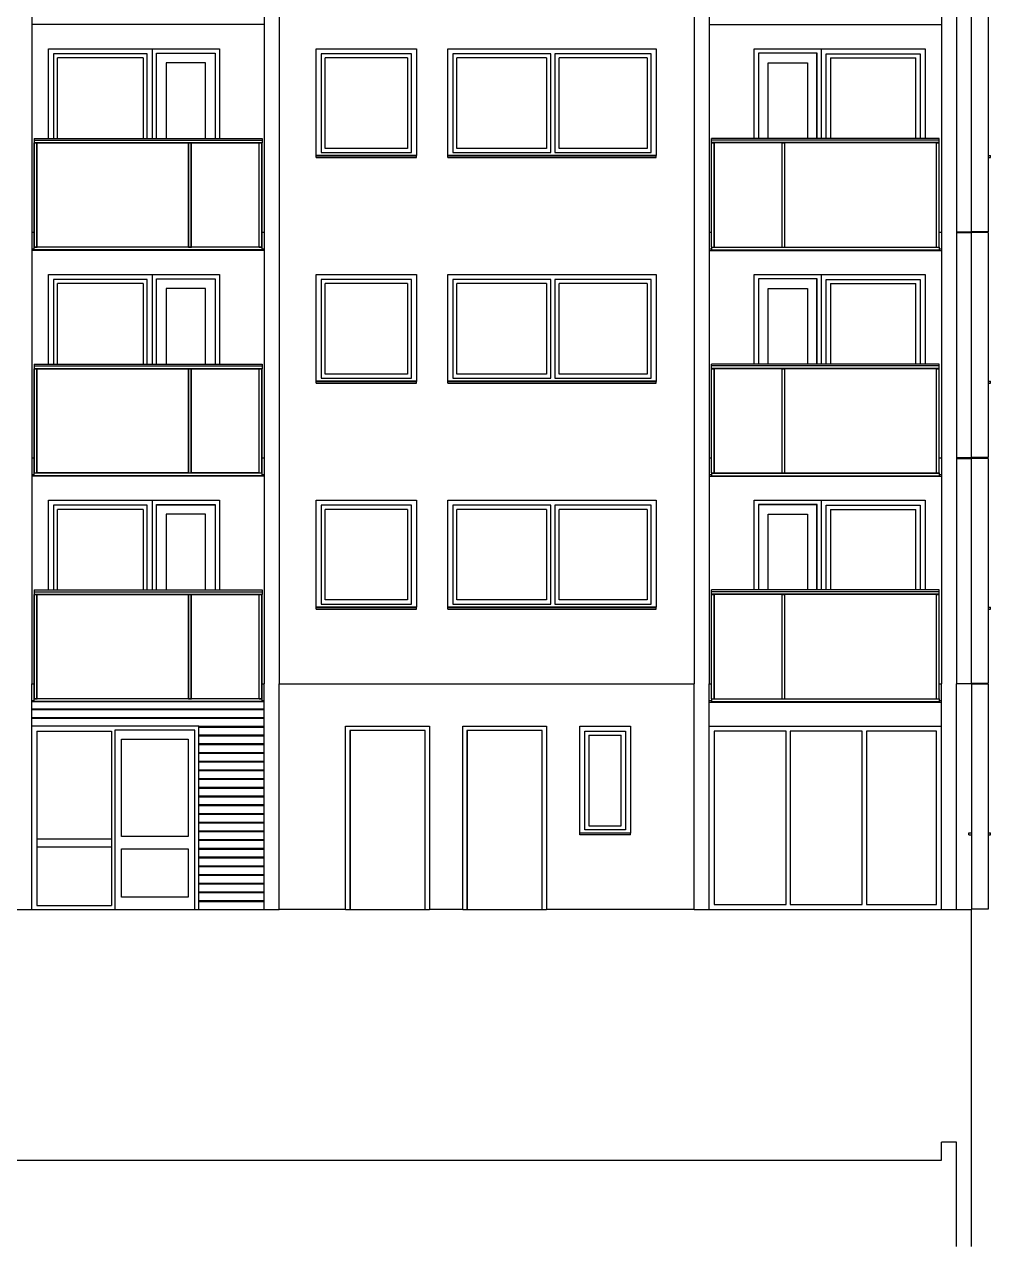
# Model space of a CAD drawing. Header units: millimetres. Extents: x 48 to 4070, y 10 to 629.
# Drawn here: x 1363.3 to 1596.1, y 30.4 to 324.8 of the extents above; entities that cross this region are included whole.
import ezdxf
from ezdxf.xclip import XClip

# ---------------------------------------------------------------- set-up
doc = ezdxf.new("R2010")
doc.units = ezdxf.units.MM
doc.header["$MEASUREMENT"] = 0
doc.header["$XCLIPFRAME"] = 0
for name, color, linetype in [('A--------P-', 7, 'Continuous'), ('A-01SC-----Ytterväggar2', 7, 'Continuous'), ('A1', 1, 'Continuous')]:
    doc.layers.add(name, color=color, linetype=linetype)

# ---------------------------------------------------------------- blocks, each defined once
blk = doc.blocks.new('Drawing_1_1', base_point=(52.75, 55.57))
at = {"layer": 'A-01SC-----Ytterväggar2'}
for p, q in [((1365.07, 329.17), (1365.07, 274.77)), ((1421.07, 329.17), (1421.07, 274.77)), ((1424.67, 329.17), (1424.67, 274.77)), ((1524.67, 329.17), (1524.67, 274.77)), ((1528.27, 329.17), (1528.27, 274.77)), ((1584.27, 329.17), (1584.27, 274.77)), ((1587.87, 329.17), (1587.87, 274.77)), ((1365.07, 274.77), (1365.07, 220.37)), ((1421.07, 274.77), (1421.07, 220.37)), ((1424.67, 274.77), (1424.67, 220.37)), ((1524.67, 274.77), (1524.67, 220.37)), ((1528.27, 274.77), (1528.27, 220.37)), ((1584.27, 274.77), (1584.27, 220.37)), ((1587.87, 274.77), (1587.87, 220.37)), ((1365.07, 220.37), (1365.07, 165.97)), ((1421.07, 220.37), (1421.07, 165.97)), ((1424.67, 220.37), (1424.67, 165.97)), ((1524.67, 220.37), (1524.67, 165.97)), ((1528.27, 220.37), (1528.27, 165.97)), ((1584.27, 220.37), (1584.27, 165.97)), ((1587.87, 220.37), (1587.87, 165.97)), ((1365.07, 111.57), (1365.07, 165.97)), ((1421.07, 111.57), (1421.07, 165.97)), ((1424.67, 111.57), (1424.67, 165.97)), ((1524.67, 111.57), (1524.67, 165.97)), ((1528.27, 111.57), (1528.27, 165.97)), ((1584.27, 111.57), (1584.27, 165.97)), ((1587.87, 111.57), (1587.87, 165.97)), ((1361.47, 111.57), (1365.07, 111.57)), ((1421.07, 111.57), (1424.67, 111.57)), ((1524.67, 111.57), (1528.27, 111.57)), ((1584.27, 111.57), (1587.87, 111.57))]:
    blk.add_line(p, q, dxfattribs=at)
at = {"layer": 'A1'}
for p, q in [((1591.47, 274.87), (1591.47, 329.07)), ((1595.47, 329.07), (1595.47, 274.87)), ((1421.07, 324.77), (1365.07, 324.77)), ((1528.27, 324.77), (1584.27, 324.77)), ((1369.05, 297.37), (1369.05, 318.97)), ((1369.05, 318.97), (1410.25, 318.97)), ((1394.05, 318.97), (1394.05, 317.77)), ((1410.25, 318.97), (1410.25, 297.37)), ((1433.57, 318.97), (1457.77, 318.97)), ((1433.57, 293.22), (1433.57, 318.97)), ((1457.77, 318.97), (1457.77, 293.22)), ((1465.29, 318.97), (1515.49, 318.97)), ((1465.29, 293.22), (1465.29, 318.97)), ((1515.49, 318.97), (1515.49, 293.22)), ((1539.09, 297.37), (1539.09, 318.97)), ((1539.09, 318.97), (1580.29, 318.97)), ((1555.29, 318.97), (1555.29, 317.77)), ((1580.29, 318.97), (1580.29, 297.37)), ((1370.25, 317.77), (1370.25, 297.37)), ((1392.85, 317.77), (1370.25, 317.77)), ((1371.25, 297.37), (1371.25, 316.77)), ((1391.85, 316.77), (1371.25, 316.77)), ((1391.85, 316.77), (1391.85, 297.37)), ((1392.85, 297.37), (1392.85, 317.77)), ((1394.05, 317.77), (1394.05, 297.37)), ((1395.09, 297.37), (1395.09, 317.93)), ((1395.09, 317.93), (1409.21, 317.93)), ((1395.09, 317.77), (1395.11, 317.77)), ((1395.09, 316.77), (1395.11, 316.77)), ((1395.11, 297.37), (1395.11, 317.91)), ((1395.11, 317.91), (1409.19, 317.91)), ((1397.41, 315.61), (1397.41, 297.37)), ((1406.89, 315.61), (1397.41, 315.61)), ((1406.89, 297.37), (1406.89, 315.61)), ((1409.19, 317.91), (1409.19, 297.37)), ((1409.19, 317.77), (1409.21, 317.77)), ((1409.19, 316.77), (1409.21, 316.77)), ((1409.21, 317.93), (1409.21, 297.37)), ((1434.77, 317.77), (1434.77, 293.97)), ((1456.57, 317.77), (1434.77, 317.77)), ((1435.77, 294.97), (1435.77, 316.77)), ((1455.57, 316.77), (1435.77, 316.77)), ((1455.57, 316.77), (1455.57, 294.97)), ((1456.57, 293.97), (1456.57, 317.77)), ((1466.49, 317.77), (1466.49, 293.97)), ((1490.09, 317.77), (1466.49, 317.77)), ((1467.49, 294.97), (1467.49, 316.77)), ((1489.09, 316.77), (1467.49, 316.77)), ((1489.09, 316.77), (1489.09, 294.97)), ((1490.09, 293.97), (1490.09, 317.77)), ((1491.09, 317.77), (1491.09, 293.97)), ((1514.29, 317.77), (1491.09, 317.77)), ((1492.09, 294.97), (1492.09, 316.77)), ((1513.29, 316.77), (1492.09, 316.77)), ((1513.29, 316.77), (1513.29, 294.97)), ((1514.29, 293.97), (1514.29, 317.77)), ((1540.13, 317.93), (1540.13, 297.37)), ((1554.25, 317.93), (1540.13, 317.93)), ((1540.13, 317.77), (1540.15, 317.77)), ((1540.13, 316.77), (1540.15, 316.77)), ((1554.23, 317.91), (1540.15, 317.91)), ((1540.15, 317.91), (1540.15, 297.37)), ((1542.45, 297.37), (1542.45, 315.61)), ((1542.45, 315.61), (1551.93, 315.61)), ((1551.93, 315.61), (1551.93, 297.37)), ((1554.23, 297.37), (1554.23, 317.91)), ((1554.23, 317.77), (1554.25, 317.77)), ((1554.23, 316.77), (1554.25, 316.77)), ((1554.25, 297.37), (1554.25, 317.93)), ((1555.29, 317.77), (1555.29, 297.37)), ((1556.49, 297.37), (1556.49, 317.77)), ((1556.49, 317.77), (1579.09, 317.77)), ((1557.49, 316.77), (1557.49, 297.37)), ((1557.49, 316.77), (1578.09, 316.77)), ((1578.09, 297.37), (1578.09, 316.77)), ((1579.09, 317.77), (1579.09, 297.37)), ((1365.62, 297.37), (1365.62, 297.33)), ((1365.62, 297.37), (1420.52, 297.37)), ((1365.62, 297.33), (1365.62, 297.22)), ((1365.62, 297.22), (1365.62, 297.03)), ((1365.62, 297.03), (1365.62, 296.94)), ((1365.62, 296.94), (1365.62, 296.37)), ((1365.62, 296.94), (1420.52, 296.94)), ((1365.62, 296.37), (1365.62, 296.36)), ((1365.62, 296.37), (1420.52, 296.37)), ((1365.62, 296.36), (1365.62, 296.35)), ((1365.62, 296.35), (1365.62, 296.31)), ((1365.62, 296.35), (1420.52, 296.35)), ((1365.62, 296.31), (1365.62, 296.28)), ((1365.62, 296.31), (1420.52, 296.31)), ((1365.62, 296.28), (1365.62, 296.27)), ((1365.62, 296.27), (1365.63, 296.27)), ((1365.62, 271.17), (1365.62, 296.27)), ((1365.63, 296.27), (1365.66, 296.27)), ((1365.66, 296.27), (1366.28, 296.27)), ((1365.66, 271.17), (1365.66, 296.27)), ((1366.28, 296.27), (1366.31, 296.27)), ((1366.28, 271.17), (1366.28, 296.27)), ((1366.31, 296.27), (1366.32, 296.27)), ((1366.32, 296.27), (1402.82, 296.27)), ((1366.32, 271.17), (1366.32, 296.27)), ((1402.82, 296.27), (1402.83, 296.27)), ((1402.82, 271.17), (1402.82, 296.27)), ((1402.83, 296.27), (1402.86, 296.27)), ((1402.86, 296.27), (1403.48, 296.27)), ((1402.86, 271.17), (1402.86, 296.27)), ((1403.48, 296.27), (1403.51, 296.27)), ((1403.48, 271.17), (1403.48, 296.27)), ((1403.51, 296.27), (1403.52, 296.27)), ((1403.52, 296.27), (1419.82, 296.27)), ((1403.52, 271.17), (1403.52, 296.27)), ((1419.82, 296.27), (1419.83, 296.27)), ((1419.82, 271.17), (1419.82, 296.27)), ((1419.83, 296.27), (1419.86, 296.27)), ((1419.86, 296.27), (1420.48, 296.27)), ((1419.86, 271.17), (1419.86, 296.27)), ((1420.48, 296.27), (1420.51, 296.27)), ((1420.48, 271.17), (1420.48, 296.27)), ((1420.51, 296.27), (1420.52, 296.27)), ((1420.52, 297.37), (1420.52, 297.33)), ((1420.52, 297.33), (1420.52, 297.22)), ((1420.52, 297.22), (1420.52, 297.03)), ((1420.52, 297.03), (1420.52, 296.94)), ((1420.52, 296.94), (1420.52, 296.37)), ((1420.52, 296.37), (1420.52, 296.36)), ((1420.52, 296.36), (1420.52, 296.35)), ((1420.52, 296.35), (1420.52, 296.31)), ((1420.52, 296.31), (1420.52, 296.28)), ((1420.52, 296.28), (1420.52, 296.27)), ((1420.52, 271.17), (1420.52, 296.27)), ((1455.57, 294.97), (1435.77, 294.97)), ((1489.09, 294.97), (1467.49, 294.97)), ((1513.29, 294.97), (1492.09, 294.97)), ((1528.82, 297.33), (1528.82, 297.37)), ((1583.72, 297.37), (1528.82, 297.37)), ((1528.82, 297.22), (1528.82, 297.33)), ((1528.82, 297.03), (1528.82, 297.22)), ((1528.82, 296.94), (1528.82, 297.03)), ((1583.72, 296.94), (1528.82, 296.94)), ((1528.82, 296.37), (1528.82, 296.94)), ((1528.82, 296.36), (1528.82, 296.37)), ((1583.72, 296.37), (1528.82, 296.37)), ((1528.82, 296.35), (1528.82, 296.36)), ((1528.82, 296.31), (1528.82, 296.35)), ((1583.72, 296.35), (1528.82, 296.35)), ((1528.82, 296.28), (1528.82, 296.31)), ((1583.72, 296.31), (1528.82, 296.31)), ((1528.82, 296.27), (1528.82, 296.28)), ((1528.82, 296.27), (1528.83, 296.27)), ((1528.82, 271.17), (1528.82, 296.27)), ((1528.83, 296.27), (1528.86, 296.27)), ((1528.86, 296.27), (1529.48, 296.27)), ((1528.86, 271.17), (1528.86, 296.27)), ((1529.48, 296.27), (1529.51, 296.27)), ((1529.48, 271.17), (1529.48, 296.27)), ((1529.51, 296.27), (1529.52, 296.27)), ((1545.82, 296.27), (1529.52, 296.27)), ((1529.52, 271.17), (1529.52, 296.27)), ((1545.82, 296.27), (1545.83, 296.27)), ((1545.82, 271.17), (1545.82, 296.27)), ((1545.83, 296.27), (1545.86, 296.27)), ((1545.86, 296.27), (1546.48, 296.27)), ((1545.86, 271.17), (1545.86, 296.27)), ((1546.48, 296.27), (1546.51, 296.27)), ((1546.48, 271.17), (1546.48, 296.27)), ((1546.51, 296.27), (1546.52, 296.27)), ((1583.02, 296.27), (1546.52, 296.27)), ((1546.52, 271.17), (1546.52, 296.27)), ((1583.02, 296.27), (1583.03, 296.27)), ((1583.02, 271.17), (1583.02, 296.27)), ((1583.03, 296.27), (1583.06, 296.27)), ((1583.06, 296.27), (1583.68, 296.27)), ((1583.06, 271.17), (1583.06, 296.27)), ((1583.68, 296.27), (1583.71, 296.27)), ((1583.68, 271.17), (1583.68, 296.27)), ((1583.71, 296.27), (1583.72, 296.27)), ((1583.72, 297.33), (1583.72, 297.37)), ((1583.72, 297.22), (1583.72, 297.33)), ((1583.72, 297.03), (1583.72, 297.22)), ((1583.72, 296.94), (1583.72, 297.03)), ((1583.72, 296.37), (1583.72, 296.94)), ((1583.72, 296.36), (1583.72, 296.37)), ((1583.72, 296.35), (1583.72, 296.36)), ((1583.72, 296.31), (1583.72, 296.35)), ((1583.72, 296.28), (1583.72, 296.31)), ((1583.72, 296.27), (1583.72, 296.28)), ((1583.72, 271.17), (1583.72, 296.27)), ((1457.77, 293.27), (1433.57, 293.27)), ((1433.57, 293.22), (1433.57, 293.19)), ((1433.57, 293.19), (1457.77, 293.19)), ((1433.57, 292.77), (1433.57, 293.19)), ((1433.57, 292.77), (1457.77, 292.77)), ((1434.77, 293.97), (1456.57, 293.97)), ((1457.77, 293.19), (1457.77, 293.22)), ((1457.77, 292.77), (1457.77, 293.19)), ((1515.49, 293.27), (1465.29, 293.27)), ((1465.29, 293.22), (1465.29, 293.19)), ((1465.29, 293.19), (1515.49, 293.19)), ((1465.29, 292.77), (1465.29, 293.19)), ((1465.29, 292.77), (1515.49, 292.77)), ((1466.49, 293.97), (1490.09, 293.97)), ((1491.09, 293.97), (1514.29, 293.97)), ((1515.49, 293.19), (1515.49, 293.22)), ((1515.49, 292.77), (1515.49, 293.19)), ((1595.47, 293.27), (1596.07, 293.24)), ((1595.47, 292.77), (1596.07, 292.77)), ((1596.07, 292.77), (1596.07, 293.24)), ((1365.07, 274.77), (1365.62, 274.77)), ((1420.52, 274.77), (1421.07, 274.77)), ((1528.27, 274.77), (1528.82, 274.77)), ((1583.72, 274.77), (1584.27, 274.77)), ((1587.87, 274.87), (1591.47, 274.87)), ((1587.87, 274.67), (1591.47, 274.67)), ((1595.47, 274.87), (1591.47, 274.87)), ((1591.47, 220.47), (1591.47, 274.67)), ((1595.47, 274.67), (1591.47, 274.67)), ((1595.47, 274.67), (1595.47, 220.47)), ((1365.62, 271.16), (1365.62, 271.17)), ((1365.62, 271.17), (1365.63, 271.17)), ((1365.62, 271.13), (1365.62, 271.16)), ((1365.62, 270.51), (1365.62, 271.13)), ((1420.52, 271.13), (1365.62, 271.13)), ((1365.63, 271.17), (1365.66, 271.17)), ((1365.66, 271.17), (1366.28, 271.17)), ((1366.28, 271.17), (1366.31, 271.17)), ((1366.31, 271.17), (1366.32, 271.17)), ((1402.82, 271.17), (1366.32, 271.17)), ((1402.82, 271.17), (1402.83, 271.17)), ((1402.83, 271.17), (1402.86, 271.17)), ((1402.86, 271.17), (1403.48, 271.17)), ((1403.48, 271.17), (1403.51, 271.17)), ((1403.51, 271.17), (1403.52, 271.17)), ((1419.82, 271.17), (1403.52, 271.17)), ((1419.82, 271.17), (1419.83, 271.17)), ((1419.83, 271.17), (1419.86, 271.17)), ((1419.86, 271.17), (1420.48, 271.17)), ((1420.48, 271.17), (1420.51, 271.17)), ((1420.51, 271.17), (1420.52, 271.17)), ((1420.52, 271.16), (1420.52, 271.17)), ((1420.52, 271.13), (1420.52, 271.16)), ((1420.52, 270.51), (1420.52, 271.13)), ((1528.82, 271.17), (1528.82, 271.16)), ((1528.82, 271.17), (1528.83, 271.17)), ((1528.82, 271.16), (1528.82, 271.13)), ((1528.82, 271.13), (1528.82, 270.51)), ((1528.82, 271.13), (1583.72, 271.13)), ((1528.83, 271.17), (1528.86, 271.17)), ((1528.86, 271.17), (1529.48, 271.17)), ((1529.48, 271.17), (1529.51, 271.17)), ((1529.51, 271.17), (1529.52, 271.17)), ((1529.52, 271.17), (1545.82, 271.17)), ((1545.82, 271.17), (1545.83, 271.17)), ((1545.83, 271.17), (1545.86, 271.17)), ((1545.86, 271.17), (1546.48, 271.17)), ((1546.48, 271.17), (1546.51, 271.17)), ((1546.51, 271.17), (1546.52, 271.17)), ((1546.52, 271.17), (1583.02, 271.17)), ((1583.02, 271.17), (1583.03, 271.17)), ((1583.03, 271.17), (1583.06, 271.17)), ((1583.06, 271.17), (1583.68, 271.17)), ((1583.68, 271.17), (1583.71, 271.17)), ((1583.71, 271.17), (1583.72, 271.17)), ((1583.72, 271.17), (1583.72, 271.16)), ((1583.72, 271.16), (1583.72, 271.13)), ((1583.72, 271.13), (1583.72, 270.51)), ((1365.07, 270.77), (1365.62, 270.77)), ((1421.07, 270.37), (1365.07, 270.37)), ((1365.62, 270.48), (1365.62, 270.51)), ((1420.52, 270.51), (1365.62, 270.51)), ((1365.62, 270.47), (1365.62, 270.48)), ((1420.52, 270.47), (1365.62, 270.47)), ((1420.52, 270.77), (1421.07, 270.77)), ((1420.52, 270.48), (1420.52, 270.51)), ((1420.52, 270.47), (1420.52, 270.48)), ((1528.27, 270.77), (1528.82, 270.77)), ((1528.27, 270.37), (1584.27, 270.37)), ((1528.82, 270.51), (1528.82, 270.48)), ((1528.82, 270.51), (1583.72, 270.51)), ((1528.82, 270.48), (1528.82, 270.47)), ((1528.82, 270.47), (1583.72, 270.47)), ((1583.72, 270.77), (1584.27, 270.77)), ((1583.72, 270.51), (1583.72, 270.48)), ((1583.72, 270.48), (1583.72, 270.47)), ((1369.05, 242.97), (1369.05, 264.57)), ((1369.05, 264.57), (1410.25, 264.57)), ((1370.25, 263.37), (1370.25, 242.97)), ((1392.85, 263.37), (1370.25, 263.37)), ((1371.25, 242.97), (1371.25, 262.37)), ((1391.85, 262.37), (1371.25, 262.37)), ((1391.85, 262.37), (1391.85, 242.97)), ((1392.85, 242.97), (1392.85, 263.37)), ((1394.05, 264.57), (1394.05, 263.37)), ((1394.05, 263.37), (1394.05, 242.97)), ((1395.09, 242.97), (1395.09, 263.53)), ((1395.09, 263.53), (1409.21, 263.53)), ((1395.09, 263.37), (1395.11, 263.37)), ((1395.09, 262.37), (1395.11, 262.37)), ((1395.11, 242.97), (1395.11, 263.51)), ((1395.11, 263.51), (1409.19, 263.51)), ((1409.19, 263.51), (1409.19, 242.97)), ((1409.19, 263.37), (1409.21, 263.37)), ((1409.19, 262.37), (1409.21, 262.37)), ((1409.21, 263.53), (1409.21, 242.97)), ((1410.25, 264.57), (1410.25, 242.97)), ((1433.57, 264.57), (1457.77, 264.57)), ((1433.57, 238.82), (1433.57, 264.57)), ((1434.77, 263.37), (1434.77, 239.57)), ((1456.57, 263.37), (1434.77, 263.37)), ((1435.77, 240.57), (1435.77, 262.37)), ((1455.57, 262.37), (1435.77, 262.37)), ((1455.57, 262.37), (1455.57, 240.57)), ((1456.57, 239.57), (1456.57, 263.37)), ((1457.77, 264.57), (1457.77, 238.82)), ((1465.29, 264.57), (1515.49, 264.57)), ((1465.29, 238.82), (1465.29, 264.57)), ((1466.49, 263.37), (1466.49, 239.57)), ((1490.09, 263.37), (1466.49, 263.37)), ((1467.49, 240.57), (1467.49, 262.37)), ((1489.09, 262.37), (1467.49, 262.37)), ((1489.09, 262.37), (1489.09, 240.57)), ((1490.09, 239.57), (1490.09, 263.37)), ((1491.09, 263.37), (1491.09, 239.57)), ((1514.29, 263.37), (1491.09, 263.37)), ((1492.09, 240.57), (1492.09, 262.37)), ((1513.29, 262.37), (1492.09, 262.37)), ((1513.29, 262.37), (1513.29, 240.57)), ((1514.29, 239.57), (1514.29, 263.37)), ((1515.49, 264.57), (1515.49, 238.82)), ((1539.09, 242.97), (1539.09, 264.57)), ((1539.09, 264.57), (1580.29, 264.57)), ((1540.13, 263.53), (1540.13, 242.97)), ((1554.25, 263.53), (1540.13, 263.53)), ((1540.13, 263.37), (1540.15, 263.37)), ((1540.13, 262.37), (1540.15, 262.37)), ((1554.23, 263.51), (1540.15, 263.51)), ((1540.15, 263.51), (1540.15, 242.97)), ((1554.23, 242.97), (1554.23, 263.51)), ((1554.23, 263.37), (1554.25, 263.37)), ((1554.23, 262.37), (1554.25, 262.37)), ((1554.25, 242.97), (1554.25, 263.53)), ((1555.29, 264.57), (1555.29, 263.37)), ((1555.29, 263.37), (1555.29, 242.97)), ((1556.49, 242.97), (1556.49, 263.37)), ((1556.49, 263.37), (1579.09, 263.37)), ((1557.49, 262.37), (1557.49, 242.97)), ((1557.49, 262.37), (1578.09, 262.37)), ((1578.09, 242.97), (1578.09, 262.37)), ((1579.09, 263.37), (1579.09, 242.97)), ((1580.29, 264.57), (1580.29, 242.97)), ((1397.41, 261.21), (1397.41, 242.97)), ((1406.89, 261.21), (1397.41, 261.21)), ((1406.89, 242.97), (1406.89, 261.21)), ((1542.45, 242.97), (1542.45, 261.21)), ((1542.45, 261.21), (1551.93, 261.21)), ((1551.93, 261.21), (1551.93, 242.97)), ((1365.62, 242.97), (1365.62, 242.93)), ((1365.62, 242.97), (1420.52, 242.97)), ((1365.62, 242.93), (1365.62, 242.82)), ((1365.62, 242.82), (1365.62, 242.63)), ((1365.62, 242.63), (1365.62, 242.54)), ((1365.62, 242.54), (1365.62, 241.97)), ((1365.62, 242.54), (1420.52, 242.54)), ((1365.62, 241.97), (1365.62, 241.96)), ((1365.62, 241.97), (1420.52, 241.97)), ((1365.62, 241.96), (1365.62, 241.95)), ((1365.62, 241.95), (1365.62, 241.91)), ((1365.62, 241.95), (1420.52, 241.95)), ((1365.62, 241.91), (1365.62, 241.88)), ((1365.62, 241.91), (1420.52, 241.91)), ((1365.62, 241.88), (1365.62, 241.87)), ((1365.62, 241.87), (1365.63, 241.87)), ((1365.62, 216.77), (1365.62, 241.87)), ((1365.63, 241.87), (1365.66, 241.87)), ((1365.66, 241.87), (1366.28, 241.87)), ((1365.66, 216.77), (1365.66, 241.87)), ((1366.28, 241.87), (1366.31, 241.87)), ((1366.28, 216.77), (1366.28, 241.87)), ((1366.31, 241.87), (1366.32, 241.87)), ((1366.32, 241.87), (1402.82, 241.87)), ((1366.32, 216.77), (1366.32, 241.87)), ((1402.82, 241.87), (1402.83, 241.87)), ((1402.82, 216.77), (1402.82, 241.87)), ((1402.83, 241.87), (1402.86, 241.87)), ((1402.86, 241.87), (1403.48, 241.87)), ((1402.86, 216.77), (1402.86, 241.87)), ((1403.48, 241.87), (1403.51, 241.87)), ((1403.48, 216.77), (1403.48, 241.87)), ((1403.51, 241.87), (1403.52, 241.87)), ((1403.52, 241.87), (1419.82, 241.87)), ((1403.52, 216.77), (1403.52, 241.87)), ((1419.82, 241.87), (1419.83, 241.87)), ((1419.82, 216.77), (1419.82, 241.87)), ((1419.83, 241.87), (1419.86, 241.87)), ((1419.86, 241.87), (1420.48, 241.87)), ((1419.86, 216.77), (1419.86, 241.87)), ((1420.48, 241.87), (1420.51, 241.87)), ((1420.48, 216.77), (1420.48, 241.87)), ((1420.51, 241.87), (1420.52, 241.87)), ((1420.52, 242.97), (1420.52, 242.93)), ((1420.52, 242.93), (1420.52, 242.82)), ((1420.52, 242.82), (1420.52, 242.63)), ((1420.52, 242.63), (1420.52, 242.54)), ((1420.52, 242.54), (1420.52, 241.97)), ((1420.52, 241.97), (1420.52, 241.96)), ((1420.52, 241.96), (1420.52, 241.95)), ((1420.52, 241.95), (1420.52, 241.91)), ((1420.52, 241.91), (1420.52, 241.88)), ((1420.52, 241.88), (1420.52, 241.87)), ((1420.52, 216.77), (1420.52, 241.87)), ((1528.82, 242.93), (1528.82, 242.97)), ((1583.72, 242.97), (1528.82, 242.97)), ((1528.82, 242.82), (1528.82, 242.93)), ((1528.82, 242.63), (1528.82, 242.82)), ((1528.82, 242.54), (1528.82, 242.63)), ((1583.72, 242.54), (1528.82, 242.54)), ((1528.82, 241.97), (1528.82, 242.54)), ((1528.82, 241.96), (1528.82, 241.97)), ((1583.72, 241.97), (1528.82, 241.97)), ((1528.82, 241.95), (1528.82, 241.96)), ((1528.82, 241.91), (1528.82, 241.95)), ((1583.72, 241.95), (1528.82, 241.95)), ((1528.82, 241.88), (1528.82, 241.91)), ((1583.72, 241.91), (1528.82, 241.91)), ((1528.82, 241.87), (1528.82, 241.88)), ((1528.82, 241.87), (1528.83, 241.87)), ((1528.82, 216.77), (1528.82, 241.87)), ((1528.83, 241.87), (1528.86, 241.87)), ((1528.86, 241.87), (1529.48, 241.87)), ((1528.86, 216.77), (1528.86, 241.87)), ((1529.48, 241.87), (1529.51, 241.87)), ((1529.48, 216.77), (1529.48, 241.87)), ((1529.51, 241.87), (1529.52, 241.87)), ((1545.82, 241.87), (1529.52, 241.87)), ((1529.52, 216.77), (1529.52, 241.87)), ((1545.82, 241.87), (1545.83, 241.87)), ((1545.82, 216.77), (1545.82, 241.87)), ((1545.83, 241.87), (1545.86, 241.87)), ((1545.86, 241.87), (1546.48, 241.87)), ((1545.86, 216.77), (1545.86, 241.87)), ((1546.48, 241.87), (1546.51, 241.87)), ((1546.48, 216.77), (1546.48, 241.87)), ((1546.51, 241.87), (1546.52, 241.87)), ((1583.02, 241.87), (1546.52, 241.87)), ((1546.52, 216.77), (1546.52, 241.87)), ((1583.02, 241.87), (1583.03, 241.87)), ((1583.02, 216.77), (1583.02, 241.87)), ((1583.03, 241.87), (1583.06, 241.87)), ((1583.06, 241.87), (1583.68, 241.87)), ((1583.06, 216.77), (1583.06, 241.87)), ((1583.68, 241.87), (1583.71, 241.87)), ((1583.68, 216.77), (1583.68, 241.87)), ((1583.71, 241.87), (1583.72, 241.87)), ((1583.72, 242.93), (1583.72, 242.97)), ((1583.72, 242.82), (1583.72, 242.93)), ((1583.72, 242.63), (1583.72, 242.82)), ((1583.72, 242.54), (1583.72, 242.63)), ((1583.72, 241.97), (1583.72, 242.54)), ((1583.72, 241.96), (1583.72, 241.97)), ((1583.72, 241.95), (1583.72, 241.96)), ((1583.72, 241.91), (1583.72, 241.95)), ((1583.72, 241.88), (1583.72, 241.91)), ((1583.72, 241.87), (1583.72, 241.88)), ((1583.72, 216.77), (1583.72, 241.87)), ((1457.77, 238.87), (1433.57, 238.87)), ((1433.57, 238.82), (1433.57, 238.79)), ((1433.57, 238.79), (1457.77, 238.79)), ((1433.57, 238.37), (1433.57, 238.79)), ((1434.77, 239.57), (1456.57, 239.57)), ((1455.57, 240.57), (1435.77, 240.57)), ((1457.77, 238.79), (1457.77, 238.82)), ((1457.77, 238.37), (1457.77, 238.79)), ((1515.49, 238.87), (1465.29, 238.87)), ((1465.29, 238.82), (1465.29, 238.79)), ((1465.29, 238.79), (1515.49, 238.79)), ((1465.29, 238.37), (1465.29, 238.79)), ((1466.49, 239.57), (1490.09, 239.57)), ((1489.09, 240.57), (1467.49, 240.57)), ((1491.09, 239.57), (1514.29, 239.57)), ((1513.29, 240.57), (1492.09, 240.57)), ((1515.49, 238.79), (1515.49, 238.82)), ((1515.49, 238.37), (1515.49, 238.79)), ((1595.47, 238.87), (1596.07, 238.84)), ((1596.07, 238.37), (1596.07, 238.84)), ((1433.57, 238.37), (1457.77, 238.37)), ((1465.29, 238.37), (1515.49, 238.37)), ((1595.47, 238.37), (1596.07, 238.37)), ((1365.07, 220.37), (1365.62, 220.37)), ((1420.52, 220.37), (1421.07, 220.37)), ((1528.27, 220.37), (1528.82, 220.37)), ((1583.72, 220.37), (1584.27, 220.37)), ((1587.87, 220.47), (1591.47, 220.47)), ((1587.87, 220.27), (1591.47, 220.27)), ((1595.47, 220.47), (1591.47, 220.47)), ((1591.47, 166.07), (1591.47, 220.27)), ((1595.47, 220.27), (1591.47, 220.27)), ((1595.47, 220.27), (1595.47, 166.07)), ((1365.07, 216.37), (1365.62, 216.37)), ((1421.07, 215.97), (1365.07, 215.97)), ((1365.62, 216.76), (1365.62, 216.77)), ((1365.62, 216.77), (1365.63, 216.77)), ((1365.62, 216.73), (1365.62, 216.76)), ((1365.62, 216.11), (1365.62, 216.73)), ((1420.52, 216.73), (1365.62, 216.73)), ((1365.62, 216.08), (1365.62, 216.11)), ((1420.52, 216.11), (1365.62, 216.11)), ((1365.62, 216.07), (1365.62, 216.08)), ((1420.52, 216.07), (1365.62, 216.07)), ((1365.63, 216.77), (1365.66, 216.77)), ((1365.66, 216.77), (1366.28, 216.77)), ((1366.28, 216.77), (1366.31, 216.77)), ((1366.31, 216.77), (1366.32, 216.77)), ((1402.82, 216.77), (1366.32, 216.77)), ((1402.82, 216.77), (1402.83, 216.77)), ((1402.83, 216.77), (1402.86, 216.77)), ((1402.86, 216.77), (1403.48, 216.77)), ((1403.48, 216.77), (1403.51, 216.77)), ((1403.51, 216.77), (1403.52, 216.77)), ((1419.82, 216.77), (1403.52, 216.77)), ((1419.82, 216.77), (1419.83, 216.77)), ((1419.83, 216.77), (1419.86, 216.77)), ((1419.86, 216.77), (1420.48, 216.77)), ((1420.48, 216.77), (1420.51, 216.77)), ((1420.51, 216.77), (1420.52, 216.77)), ((1420.52, 216.76), (1420.52, 216.77)), ((1420.52, 216.73), (1420.52, 216.76)), ((1420.52, 216.11), (1420.52, 216.73)), ((1420.52, 216.37), (1421.07, 216.37)), ((1420.52, 216.08), (1420.52, 216.11)), ((1420.52, 216.07), (1420.52, 216.08)), ((1528.27, 216.37), (1528.82, 216.37)), ((1528.27, 215.97), (1584.27, 215.97)), ((1528.82, 216.77), (1528.82, 216.76)), ((1528.82, 216.77), (1528.83, 216.77)), ((1528.82, 216.76), (1528.82, 216.73)), ((1528.82, 216.73), (1528.82, 216.11)), ((1528.82, 216.73), (1583.72, 216.73)), ((1528.82, 216.11), (1528.82, 216.08)), ((1528.82, 216.11), (1583.72, 216.11)), ((1528.82, 216.08), (1528.82, 216.07)), ((1528.82, 216.07), (1583.72, 216.07)), ((1528.83, 216.77), (1528.86, 216.77)), ((1528.86, 216.77), (1529.48, 216.77)), ((1529.48, 216.77), (1529.51, 216.77)), ((1529.51, 216.77), (1529.52, 216.77)), ((1529.52, 216.77), (1545.82, 216.77)), ((1545.82, 216.77), (1545.83, 216.77)), ((1545.83, 216.77), (1545.86, 216.77)), ((1545.86, 216.77), (1546.48, 216.77)), ((1546.48, 216.77), (1546.51, 216.77)), ((1546.51, 216.77), (1546.52, 216.77)), ((1546.52, 216.77), (1583.02, 216.77)), ((1583.02, 216.77), (1583.03, 216.77)), ((1583.03, 216.77), (1583.06, 216.77)), ((1583.06, 216.77), (1583.68, 216.77)), ((1583.68, 216.77), (1583.71, 216.77)), ((1583.71, 216.77), (1583.72, 216.77)), ((1583.72, 216.77), (1583.72, 216.76)), ((1583.72, 216.76), (1583.72, 216.73)), ((1583.72, 216.73), (1583.72, 216.11)), ((1583.72, 216.37), (1584.27, 216.37)), ((1583.72, 216.11), (1583.72, 216.08)), ((1583.72, 216.08), (1583.72, 216.07)), ((1369.05, 188.57), (1369.05, 210.17)), ((1369.05, 210.17), (1410.25, 210.17)), ((1394.05, 210.17), (1394.05, 208.97)), ((1395.09, 188.57), (1395.09, 209.13)), ((1395.09, 209.13), (1409.21, 209.13)), ((1395.11, 188.57), (1395.11, 209.11)), ((1395.11, 209.11), (1409.19, 209.11)), ((1409.19, 209.11), (1409.19, 188.57)), ((1409.21, 209.13), (1409.21, 188.57)), ((1410.25, 210.17), (1410.25, 188.57)), ((1433.57, 210.17), (1457.77, 210.17)), ((1433.57, 184.42), (1433.57, 210.17)), ((1457.77, 210.17), (1457.77, 184.42)), ((1465.29, 210.17), (1515.49, 210.17)), ((1465.29, 184.42), (1465.29, 210.17)), ((1515.49, 210.17), (1515.49, 184.42)), ((1539.09, 188.57), (1539.09, 210.17)), ((1539.09, 210.17), (1580.29, 210.17)), ((1540.13, 209.13), (1540.13, 188.57)), ((1554.25, 209.13), (1540.13, 209.13)), ((1554.23, 209.11), (1540.15, 209.11)), ((1540.15, 209.11), (1540.15, 188.57)), ((1554.23, 188.57), (1554.23, 209.11)), ((1554.25, 188.57), (1554.25, 209.13)), ((1555.29, 210.17), (1555.29, 208.97)), ((1580.29, 210.17), (1580.29, 188.57)), ((1370.25, 208.97), (1370.25, 188.57)), ((1392.85, 208.97), (1370.25, 208.97)), ((1371.25, 188.57), (1371.25, 207.97)), ((1391.85, 207.97), (1371.25, 207.97)), ((1391.85, 207.97), (1391.85, 188.57)), ((1392.85, 188.57), (1392.85, 208.97)), ((1394.05, 208.97), (1394.05, 188.57)), ((1395.09, 208.97), (1395.11, 208.97)), ((1395.09, 207.97), (1395.11, 207.97)), ((1397.41, 206.81), (1397.41, 188.57)), ((1406.89, 206.81), (1397.41, 206.81)), ((1406.89, 188.57), (1406.89, 206.81)), ((1409.19, 208.97), (1409.21, 208.97)), ((1409.19, 207.97), (1409.21, 207.97)), ((1434.77, 208.97), (1434.77, 185.17)), ((1456.57, 208.97), (1434.77, 208.97)), ((1435.77, 186.17), (1435.77, 207.97)), ((1455.57, 207.97), (1435.77, 207.97)), ((1455.57, 207.97), (1455.57, 186.17)), ((1456.57, 185.17), (1456.57, 208.97)), ((1466.49, 208.97), (1466.49, 185.17)), ((1490.09, 208.97), (1466.49, 208.97)), ((1467.49, 186.17), (1467.49, 207.97)), ((1489.09, 207.97), (1467.49, 207.97)), ((1489.09, 207.97), (1489.09, 186.17)), ((1490.09, 185.17), (1490.09, 208.97)), ((1491.09, 208.97), (1491.09, 185.17)), ((1514.29, 208.97), (1491.09, 208.97)), ((1492.09, 186.17), (1492.09, 207.97)), ((1513.29, 207.97), (1492.09, 207.97)), ((1513.29, 207.97), (1513.29, 186.17)), ((1514.29, 185.17), (1514.29, 208.97)), ((1540.13, 208.97), (1540.15, 208.97)), ((1540.13, 207.97), (1540.15, 207.97)), ((1542.45, 188.57), (1542.45, 206.81)), ((1542.45, 206.81), (1551.93, 206.81)), ((1551.93, 206.81), (1551.93, 188.57)), ((1554.23, 208.97), (1554.25, 208.97)), ((1554.23, 207.97), (1554.25, 207.97)), ((1555.29, 208.97), (1555.29, 188.57)), ((1556.49, 188.57), (1556.49, 208.97)), ((1556.49, 208.97), (1579.09, 208.97)), ((1557.49, 207.97), (1557.49, 188.57)), ((1557.49, 207.97), (1578.09, 207.97)), ((1578.09, 188.57), (1578.09, 207.97)), ((1579.09, 208.97), (1579.09, 188.57)), ((1365.62, 188.57), (1365.62, 188.53)), ((1365.62, 188.57), (1420.52, 188.57)), ((1365.62, 188.53), (1365.62, 188.42)), ((1420.52, 188.57), (1420.52, 188.53)), ((1420.52, 188.53), (1420.52, 188.42)), ((1528.82, 188.53), (1528.82, 188.57)), ((1583.72, 188.57), (1528.82, 188.57)), ((1528.82, 188.42), (1528.82, 188.53)), ((1583.72, 188.53), (1583.72, 188.57)), ((1583.72, 188.42), (1583.72, 188.53)), ((1365.62, 188.42), (1365.62, 188.23)), ((1365.62, 188.23), (1365.62, 188.14)), ((1365.62, 188.14), (1365.62, 187.57)), ((1365.62, 188.14), (1420.52, 188.14)), ((1365.62, 187.57), (1365.62, 187.56)), ((1365.62, 187.57), (1420.52, 187.57)), ((1365.62, 187.56), (1365.62, 187.55)), ((1365.62, 187.55), (1365.62, 187.51)), ((1365.62, 187.55), (1420.52, 187.55)), ((1365.62, 187.51), (1365.62, 187.48)), ((1365.62, 187.51), (1420.52, 187.51)), ((1365.62, 187.48), (1365.62, 187.47)), ((1365.62, 187.47), (1365.63, 187.47)), ((1365.62, 162.37), (1365.62, 187.47)), ((1365.63, 187.47), (1365.66, 187.47)), ((1365.66, 187.47), (1366.28, 187.47)), ((1365.66, 162.37), (1365.66, 187.47)), ((1366.28, 187.47), (1366.31, 187.47)), ((1366.28, 162.37), (1366.28, 187.47)), ((1366.31, 187.47), (1366.32, 187.47)), ((1366.32, 187.47), (1402.82, 187.47)), ((1366.32, 162.37), (1366.32, 187.47)), ((1402.82, 187.47), (1402.83, 187.47)), ((1402.82, 162.37), (1402.82, 187.47)), ((1402.83, 187.47), (1402.86, 187.47)), ((1402.86, 187.47), (1403.48, 187.47)), ((1402.86, 162.37), (1402.86, 187.47)), ((1403.48, 187.47), (1403.51, 187.47)), ((1403.48, 162.37), (1403.48, 187.47)), ((1403.51, 187.47), (1403.52, 187.47)), ((1403.52, 187.47), (1419.82, 187.47)), ((1403.52, 162.37), (1403.52, 187.47)), ((1419.82, 187.47), (1419.83, 187.47)), ((1419.82, 162.37), (1419.82, 187.47)), ((1419.83, 187.47), (1419.86, 187.47)), ((1419.86, 187.47), (1420.48, 187.47)), ((1419.86, 162.37), (1419.86, 187.47)), ((1420.48, 187.47), (1420.51, 187.47)), ((1420.48, 162.37), (1420.48, 187.47)), ((1420.51, 187.47), (1420.52, 187.47)), ((1420.52, 188.42), (1420.52, 188.23)), ((1420.52, 188.23), (1420.52, 188.14)), ((1420.52, 188.14), (1420.52, 187.57)), ((1420.52, 187.57), (1420.52, 187.56)), ((1420.52, 187.56), (1420.52, 187.55)), ((1420.52, 187.55), (1420.52, 187.51)), ((1420.52, 187.51), (1420.52, 187.48)), ((1420.52, 187.48), (1420.52, 187.47)), ((1420.52, 162.37), (1420.52, 187.47)), ((1455.57, 186.17), (1435.77, 186.17)), ((1489.09, 186.17), (1467.49, 186.17)), ((1513.29, 186.17), (1492.09, 186.17)), ((1528.82, 188.23), (1528.82, 188.42)), ((1528.82, 188.14), (1528.82, 188.23)), ((1583.72, 188.14), (1528.82, 188.14)), ((1528.82, 187.57), (1528.82, 188.14)), ((1528.82, 187.56), (1528.82, 187.57)), ((1583.72, 187.57), (1528.82, 187.57)), ((1528.82, 187.55), (1528.82, 187.56)), ((1528.82, 187.51), (1528.82, 187.55)), ((1583.72, 187.55), (1528.82, 187.55)), ((1528.82, 187.48), (1528.82, 187.51)), ((1583.72, 187.51), (1528.82, 187.51)), ((1528.82, 187.47), (1528.82, 187.48)), ((1528.82, 187.47), (1528.83, 187.47)), ((1528.82, 162.37), (1528.82, 187.47)), ((1528.83, 187.47), (1528.86, 187.47)), ((1528.86, 187.47), (1529.48, 187.47)), ((1528.86, 162.37), (1528.86, 187.47)), ((1529.48, 187.47), (1529.51, 187.47)), ((1529.48, 162.37), (1529.48, 187.47)), ((1529.51, 187.47), (1529.52, 187.47)), ((1545.82, 187.47), (1529.52, 187.47)), ((1529.52, 162.37), (1529.52, 187.47)), ((1545.82, 187.47), (1545.83, 187.47)), ((1545.82, 162.37), (1545.82, 187.47)), ((1545.83, 187.47), (1545.86, 187.47)), ((1545.86, 187.47), (1546.48, 187.47)), ((1545.86, 162.37), (1545.86, 187.47)), ((1546.48, 187.47), (1546.51, 187.47)), ((1546.48, 162.37), (1546.48, 187.47)), ((1546.51, 187.47), (1546.52, 187.47)), ((1583.02, 187.47), (1546.52, 187.47)), ((1546.52, 162.37), (1546.52, 187.47)), ((1583.02, 187.47), (1583.03, 187.47)), ((1583.02, 162.37), (1583.02, 187.47)), ((1583.03, 187.47), (1583.06, 187.47)), ((1583.06, 187.47), (1583.68, 187.47)), ((1583.06, 162.37), (1583.06, 187.47)), ((1583.68, 187.47), (1583.71, 187.47)), ((1583.68, 162.37), (1583.68, 187.47)), ((1583.71, 187.47), (1583.72, 187.47)), ((1583.72, 188.23), (1583.72, 188.42)), ((1583.72, 188.14), (1583.72, 188.23)), ((1583.72, 187.57), (1583.72, 188.14)), ((1583.72, 187.56), (1583.72, 187.57)), ((1583.72, 187.55), (1583.72, 187.56)), ((1583.72, 187.51), (1583.72, 187.55)), ((1583.72, 187.48), (1583.72, 187.51)), ((1583.72, 187.47), (1583.72, 187.48)), ((1583.72, 162.37), (1583.72, 187.47)), ((1457.77, 184.47), (1433.57, 184.47)), ((1433.57, 184.42), (1433.57, 184.39)), ((1433.57, 184.39), (1457.77, 184.39)), ((1433.57, 183.97), (1433.57, 184.39)), ((1433.57, 183.97), (1457.77, 183.97)), ((1434.77, 185.17), (1456.57, 185.17)), ((1457.77, 184.39), (1457.77, 184.42)), ((1457.77, 183.97), (1457.77, 184.39)), ((1515.49, 184.47), (1465.29, 184.47)), ((1465.29, 184.42), (1465.29, 184.39)), ((1465.29, 184.39), (1515.49, 184.39)), ((1465.29, 183.97), (1465.29, 184.39)), ((1465.29, 183.97), (1515.49, 183.97)), ((1466.49, 185.17), (1490.09, 185.17)), ((1491.09, 185.17), (1514.29, 185.17)), ((1515.49, 184.39), (1515.49, 184.42)), ((1515.49, 183.97), (1515.49, 184.39)), ((1595.47, 184.47), (1596.07, 184.44)), ((1595.47, 183.97), (1596.07, 183.97)), ((1596.07, 183.97), (1596.07, 184.44)), ((1365.07, 165.97), (1365.62, 165.97)), ((1420.52, 165.97), (1421.07, 165.97)), ((1424.67, 165.97), (1524.67, 165.97)), ((1528.27, 165.97), (1528.82, 165.97)), ((1583.72, 165.97), (1584.27, 165.97)), ((1587.87, 166.07), (1591.47, 166.07)), ((1595.47, 166.07), (1591.47, 166.07)), ((1591.47, 165.87), (1591.47, 111.67)), ((1595.47, 165.87), (1591.47, 165.87)), ((1595.47, 165.87), (1595.47, 111.67)), ((1365.07, 161.97), (1365.62, 161.97)), ((1365.62, 162.36), (1365.62, 162.37)), ((1365.62, 162.37), (1365.63, 162.37)), ((1365.62, 162.33), (1365.62, 162.36)), ((1365.62, 161.71), (1365.62, 162.33)), ((1420.52, 162.33), (1365.62, 162.33)), ((1365.63, 162.37), (1365.66, 162.37)), ((1365.66, 162.37), (1366.28, 162.37)), ((1366.28, 162.37), (1366.31, 162.37)), ((1366.31, 162.37), (1366.32, 162.37)), ((1402.82, 162.37), (1366.32, 162.37)), ((1402.82, 162.37), (1402.83, 162.37)), ((1402.83, 162.37), (1402.86, 162.37)), ((1402.86, 162.37), (1403.48, 162.37)), ((1403.48, 162.37), (1403.51, 162.37)), ((1403.51, 162.37), (1403.52, 162.37)), ((1419.82, 162.37), (1403.52, 162.37)), ((1419.82, 162.37), (1419.83, 162.37)), ((1419.83, 162.37), (1419.86, 162.37)), ((1419.86, 162.37), (1420.48, 162.37)), ((1420.48, 162.37), (1420.51, 162.37)), ((1420.51, 162.37), (1420.52, 162.37)), ((1420.52, 162.36), (1420.52, 162.37)), ((1420.52, 162.33), (1420.52, 162.36)), ((1420.52, 161.71), (1420.52, 162.33)), ((1420.52, 161.97), (1421.07, 161.97)), ((1528.27, 161.97), (1528.82, 161.97)), ((1528.82, 162.37), (1528.82, 162.36)), ((1528.82, 162.37), (1528.83, 162.37)), ((1528.82, 162.36), (1528.82, 162.33)), ((1528.82, 162.33), (1528.82, 161.71)), ((1528.82, 162.33), (1583.72, 162.33)), ((1528.83, 162.37), (1528.86, 162.37)), ((1528.86, 162.37), (1529.48, 162.37)), ((1529.48, 162.37), (1529.51, 162.37)), ((1529.51, 162.37), (1529.52, 162.37)), ((1529.52, 162.37), (1545.82, 162.37)), ((1545.82, 162.37), (1545.83, 162.37)), ((1545.83, 162.37), (1545.86, 162.37)), ((1545.86, 162.37), (1546.48, 162.37)), ((1546.48, 162.37), (1546.51, 162.37)), ((1546.51, 162.37), (1546.52, 162.37)), ((1546.52, 162.37), (1583.02, 162.37)), ((1583.02, 162.37), (1583.03, 162.37)), ((1583.03, 162.37), (1583.06, 162.37)), ((1583.06, 162.37), (1583.68, 162.37)), ((1583.68, 162.37), (1583.71, 162.37)), ((1583.71, 162.37), (1583.72, 162.37)), ((1583.72, 162.37), (1583.72, 162.36)), ((1583.72, 162.36), (1583.72, 162.33)), ((1583.72, 162.33), (1583.72, 161.71)), ((1583.72, 161.97), (1584.27, 161.97)), ((1421.07, 161.59), (1365.07, 161.59)), ((1421.07, 159.87), (1365.07, 159.87)), ((1421.07, 159.85), (1365.07, 159.85)), ((1421.07, 159.68), (1365.07, 159.68)), ((1365.62, 161.68), (1365.62, 161.71)), ((1420.52, 161.71), (1365.62, 161.71)), ((1365.62, 161.67), (1365.62, 161.68)), ((1420.52, 161.67), (1365.62, 161.67)), ((1420.52, 161.68), (1420.52, 161.71)), ((1420.52, 161.67), (1420.52, 161.68)), ((1528.27, 161.57), (1584.27, 161.57)), ((1528.82, 161.71), (1528.82, 161.68)), ((1528.82, 161.71), (1583.72, 161.71)), ((1528.82, 161.68), (1528.82, 161.67)), ((1528.82, 161.67), (1583.72, 161.67)), ((1583.72, 161.71), (1583.72, 161.68)), ((1583.72, 161.68), (1583.72, 161.67)), ((1421.07, 157.77), (1365.07, 157.77)), ((1421.07, 157.75), (1365.07, 157.75)), ((1421.07, 157.58), (1365.07, 157.58)), ((1405.27, 155.77), (1365.07, 155.77)), ((1366.27, 154.57), (1366.27, 112.57)), ((1366.27, 154.57), (1384.27, 154.57)), ((1384.27, 154.57), (1384.27, 112.57)), ((1385.03, 154.81), (1385.03, 152.61)), ((1404.31, 154.81), (1385.03, 154.81)), ((1404.31, 152.61), (1404.31, 154.81)), ((1405.27, 154.57), (1405.27, 155.77)), ((1421.07, 155.67), (1405.27, 155.67)), ((1421.07, 155.65), (1405.27, 155.65)), ((1421.07, 155.48), (1405.27, 155.48)), ((1405.27, 111.57), (1405.27, 154.57)), ((1421.07, 153.57), (1405.27, 153.57)), ((1421.07, 153.55), (1405.27, 153.55)), ((1421.07, 153.38), (1405.27, 153.38)), ((1440.67, 111.57), (1440.67, 155.77)), ((1440.67, 155.77), (1460.87, 155.77)), ((1441.71, 154.73), (1441.71, 111.57)), ((1459.83, 154.73), (1441.71, 154.73)), ((1459.81, 154.71), (1441.73, 154.71)), ((1441.73, 154.71), (1441.73, 111.57)), ((1442.21, 154.71), (1442.21, 154.73)), ((1443.23, 154.73), (1443.23, 154.71)), ((1445.15, 154.73), (1445.15, 154.71)), ((1459.81, 111.57), (1459.81, 154.71)), ((1459.83, 153.57), (1459.81, 153.57)), ((1459.83, 111.57), (1459.83, 154.73)), ((1460.87, 155.77), (1460.87, 111.57)), ((1468.87, 111.57), (1468.87, 155.77)), ((1468.87, 155.77), (1489.07, 155.77)), ((1469.91, 154.73), (1469.91, 111.57)), ((1488.03, 154.73), (1469.91, 154.73)), ((1469.93, 154.57), (1469.91, 154.57)), ((1469.93, 153.57), (1469.91, 153.57)), ((1488.01, 154.71), (1469.93, 154.71)), ((1469.93, 154.71), (1469.93, 111.57)), ((1488.01, 111.57), (1488.01, 154.71)), ((1488.03, 154.57), (1488.01, 154.57)), ((1488.03, 153.57), (1488.01, 153.57)), ((1488.03, 111.57), (1488.03, 154.73)), ((1489.07, 155.77), (1489.07, 111.57)), ((1497.07, 155.77), (1509.27, 155.77)), ((1497.07, 130.02), (1497.07, 155.77)), ((1498.27, 130.77), (1498.27, 154.57)), ((1498.27, 154.57), (1508.07, 154.57)), ((1499.27, 153.57), (1499.27, 131.77)), ((1499.27, 153.57), (1507.07, 153.57)), ((1507.07, 131.77), (1507.07, 153.57)), ((1508.07, 154.57), (1508.07, 130.77)), ((1509.27, 155.77), (1509.27, 130.02)), ((1528.27, 155.77), (1584.27, 155.77)), ((1529.47, 154.57), (1529.47, 112.77)), ((1546.8, 154.57), (1529.47, 154.57)), ((1546.8, 112.77), (1546.8, 154.57)), ((1547.8, 154.57), (1547.8, 112.77)), ((1565.14, 154.57), (1547.8, 154.57)), ((1565.14, 112.77), (1565.14, 154.57)), ((1566.14, 154.57), (1566.14, 112.77)), ((1583.07, 154.57), (1566.14, 154.57)), ((1583.07, 112.77), (1583.07, 154.57)), ((1385.03, 152.61), (1385.03, 114.57)), ((1386.63, 129.17), (1386.63, 152.61)), ((1386.63, 152.61), (1402.71, 152.61)), ((1402.71, 152.61), (1402.71, 129.17)), ((1404.31, 114.57), (1404.31, 152.61)), ((1421.07, 151.47), (1405.27, 151.47)), ((1421.07, 151.45), (1405.27, 151.45)), ((1421.07, 151.28), (1405.27, 151.28)), ((1421.07, 149.37), (1405.27, 149.37)), ((1421.07, 149.35), (1405.27, 149.35)), ((1421.07, 149.18), (1405.27, 149.18)), ((1421.07, 147.27), (1405.27, 147.27)), ((1421.07, 147.25), (1405.27, 147.25)), ((1421.07, 147.08), (1405.27, 147.08)), ((1421.07, 145.17), (1405.27, 145.17)), ((1421.07, 145.15), (1405.27, 145.15)), ((1421.07, 144.98), (1405.27, 144.98)), ((1421.07, 143.07), (1405.27, 143.07)), ((1421.07, 143.05), (1405.27, 143.05)), ((1421.07, 142.88), (1405.27, 142.88)), ((1421.07, 140.97), (1405.27, 140.97)), ((1421.07, 140.95), (1405.27, 140.95)), ((1421.07, 140.78), (1405.27, 140.78)), ((1421.07, 138.87), (1405.27, 138.87)), ((1421.07, 138.85), (1405.27, 138.85)), ((1421.07, 138.68), (1405.27, 138.68)), ((1421.07, 136.77), (1405.27, 136.77)), ((1421.07, 136.75), (1405.27, 136.75)), ((1421.07, 136.58), (1405.27, 136.58)), ((1421.07, 134.67), (1405.27, 134.67)), ((1421.07, 134.65), (1405.27, 134.65)), ((1421.07, 134.48), (1405.27, 134.48)), ((1421.07, 132.57), (1405.27, 132.57)), ((1421.07, 132.55), (1405.27, 132.55)), ((1421.07, 132.38), (1405.27, 132.38)), ((1421.07, 130.47), (1405.27, 130.47)), ((1421.07, 130.45), (1405.27, 130.45)), ((1421.07, 130.28), (1405.27, 130.28)), ((1469.93, 131.77), (1469.91, 131.77)), ((1469.91, 130.77), (1469.93, 130.77)), ((1469.93, 130.07), (1469.91, 130.07)), ((1469.93, 129.57), (1469.91, 129.57)), ((1488.03, 131.77), (1488.01, 131.77)), ((1488.01, 130.77), (1488.03, 130.77)), ((1488.03, 130.07), (1488.01, 130.07)), ((1488.03, 129.57), (1488.01, 129.57)), ((1497.07, 130.07), (1509.27, 130.07)), ((1497.07, 129.99), (1497.07, 130.02)), ((1509.27, 129.99), (1497.07, 129.99)), ((1497.07, 129.57), (1497.07, 129.99)), ((1509.27, 129.57), (1497.07, 129.57)), ((1508.07, 130.77), (1498.27, 130.77)), ((1499.27, 131.77), (1507.07, 131.77)), ((1509.27, 130.02), (1509.27, 129.99)), ((1509.27, 129.57), (1509.27, 129.99)), ((1590.87, 130.07), (1591.47, 130.07)), ((1590.87, 129.57), (1590.87, 130.07)), ((1590.87, 129.57), (1591.47, 129.57)), ((1595.47, 130.07), (1596.07, 130.04)), ((1595.47, 129.57), (1596.07, 129.57)), ((1596.07, 129.57), (1596.07, 130.04)), ((1366.27, 128.6), (1384.27, 128.6)), ((1402.71, 129.17), (1386.63, 129.17)), ((1421.07, 128.37), (1405.27, 128.37)), ((1421.07, 128.35), (1405.27, 128.35)), ((1421.07, 128.18), (1405.27, 128.18)), ((1384.27, 126.6), (1366.27, 126.6)), ((1386.63, 114.57), (1386.63, 126.17)), ((1386.63, 126.17), (1402.71, 126.17)), ((1402.71, 126.17), (1402.71, 114.57)), ((1421.07, 126.27), (1405.27, 126.27)), ((1421.07, 126.25), (1405.27, 126.25)), ((1421.07, 126.08), (1405.27, 126.08)), ((1421.07, 124.17), (1405.27, 124.17)), ((1421.07, 124.15), (1405.27, 124.15)), ((1421.07, 123.98), (1405.27, 123.98)), ((1421.07, 122.07), (1405.27, 122.07)), ((1421.07, 122.05), (1405.27, 122.05)), ((1421.07, 121.88), (1405.27, 121.88)), ((1421.07, 119.97), (1405.27, 119.97)), ((1421.07, 119.95), (1405.27, 119.95)), ((1421.07, 119.78), (1405.27, 119.78)), ((1421.07, 117.87), (1405.27, 117.87)), ((1421.07, 117.85), (1405.27, 117.85)), ((1421.07, 117.68), (1405.27, 117.68)), ((1421.07, 115.77), (1405.27, 115.77)), ((1421.07, 115.75), (1405.27, 115.75)), ((1421.07, 115.58), (1405.27, 115.58)), ((1366.27, 112.57), (1384.27, 112.57)), ((1385.03, 114.57), (1385.03, 111.57)), ((1402.71, 114.57), (1386.63, 114.57)), ((1404.31, 111.57), (1404.31, 114.57)), ((1421.07, 113.67), (1405.27, 113.67)), ((1421.07, 113.65), (1405.27, 113.65)), ((1421.07, 113.48), (1405.27, 113.48)), ((1529.47, 112.77), (1546.8, 112.77)), ((1547.8, 112.77), (1565.14, 112.77)), ((1566.14, 112.77), (1583.07, 112.77)), ((1365.07, 111.57), (1421.07, 111.57)), ((1440.67, 111.57), (1424.67, 111.57)), ((1440.67, 111.57), (1460.87, 111.57)), ((1468.87, 111.57), (1460.87, 111.57)), ((1468.87, 111.57), (1489.07, 111.57)), ((1524.67, 111.57), (1489.07, 111.57)), ((1528.27, 111.57), (1584.27, 111.57)), ((1587.87, 111.57), (1591.47, 111.57)), ((1595.47, 111.67), (1591.47, 111.67)), ((1591.47, 55.57), (1591.47, 111.57)), ((1587.87, 55.57), (1584.27, 55.57)), ((1584.27, 51.17), (1584.27, 55.57)), ((1587.87, 30.39), (1587.87, 55.57)), ((1591.47, 30.39), (1591.47, 55.57)), ((60.27, 51.17), (1584.27, 51.17))]:
    blk.add_line(p, q, dxfattribs=at)

msp = doc.modelspace()

# ---------------------------------------------------------------- block references
at = {"layer": 'A--------P-'}
ref = msp.add_blockref('Drawing_1_1', (52.75, 55.57), dxfattribs=at)
XClip(ref).set_block_clipping_path([(48.4716013132, 30.3893906688), (1596.0716013132, 629.1207956122)])

doc.saveas('drawing.dxf')
